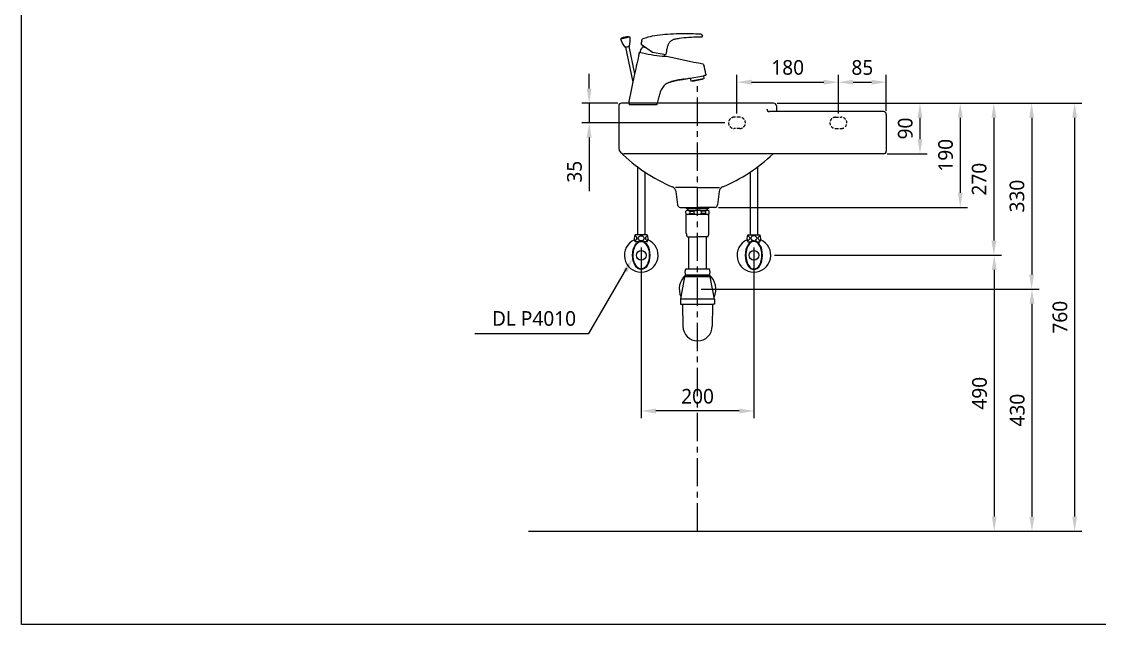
# Model space of a CAD drawing. Extents: x 7158 to 10258, y -4678 to -2578.
# Drawn here: x 7158 to 9072, y -4678 to -3608 of the extents above; entities that cross this region are included whole.
import ezdxf

# ---------------------------------------------------------------- set-up
doc = ezdxf.new("R2010")
doc.units = 0
doc.header["$LTSCALE"] = 20
doc.header["$MEASUREMENT"] = 0
doc.linetypes.add('CENTER', pattern=[2, 1.25, -0.25, 0.25, -0.25])
doc.linetypes.add('HIDDEN', pattern=[0.375, 0.25, -0.125])
doc.layers.get('0').update_dxf_attribs({"linetype": 'CONTINUOUS'})
doc.layers.get('DEFPOINTS').update_dxf_attribs({"linetype": 'CONTINUOUS'})
for name, color, linetype in [('1', 1, 'CONTINUOUS'), ('2', 2, 'HIDDEN'), ('3', 3, 'CONTINUOUS'), ('4', 4, 'CONTINUOUS'), ('5', 5, 'CONTINUOUS'), ('6', 6, 'CONTINUOUS'), ('7', 7, 'CONTINUOUS'), ('CENTER', 2, 'CENTER')]:
    doc.layers.add(name, color=color, linetype=linetype)
doc.styles.get("Standard").update_dxf_attribs({"font": 'NanumGothic.ttf'})
doc.dimstyles.get("Standard").update_dxf_attribs({"dimtxt": 2.5, "dimasz": 2, "dimexe": 2, "dimexo": 1, "dimgap": 1.5, "dimtad": 1, "dimdec": 0, "dimlfac": 10, "dimrnd": 0.5, "dimzin": 0, "dimdsep": 46, "dimtxsty": 'Standard', "dimcen": 0, "dimclrt": 2, "dimadec": 0, "dimazin": 0, "dimtfac": 1, "dimtdec": 0, "dimtmove": 0, "dimatfit": 3, "dimfxl": 1, "dimtolj": 1, "dimtzin": 0, "dimarcsym": 0})

# ---------------------------------------------------------------- blocks, each defined once
blk = doc.blocks.new('A$C510B3A89')
at = {"layer": '1', "color": 7}
blk.add_line((87.4, 0), (136.2, 0), dxfattribs=at)
at = {"layer": '7'}
for p, q in [((138.2, 121.6), (135.2, 120.7)), ((151.3, 117.3), (135.2, 120.7)), ((138.2, 121.6), (138.2, 121.6)), ((148.9, 119.3), (149, 119.3)), ((149, 119.3), (151.3, 117.3)), ((114.8, 107.8), (94.8, 93.8)), ((112.1, 102.8), (106.2, 101.8)), ((114, 113), (114.3, 111)), ((136.9, 103.5), (126.6, 54.8)), ((142.8, 102.2), (129.6, 40.1)), ((143.4, 102.4), (136.3, 103.9)), ((136.7, 103.5), (137.9, 103.3)), ((141.8, 102.4), (137.9, 103.3)), ((141.8, 102.4), (142.9, 102.2)), ((94.8, 93.8), (71.3, 89.6)), ((112.4, 91.7), (117.7, 92.7)), ((4.4, 51.6), (3.5, 46.7)), ((4.4, 45.9), (3.5, 46.7)), ((27.1, 42.5), (3.5, 46.7)), ((28, 47.4), (4.4, 51.6)), ((4.4, 45.9), (6.1, 45.6)), ((24.3, 42.4), (6.1, 45.6)), ((23.9, 42.3), (6.5, 45.4)), ((24.3, 42.4), (26.1, 42.1)), ((26.1, 42.1), (27.1, 42.5)), ((28, 47.4), (27.1, 42.5)), ((28.5, 47.3), (28, 47.4)), ((126.6, 54.8), (137.2, 3)), ((86.4, 3), (86.3, 3.5)), ((87.4, 3), (87.4, 0)), ((136.2, 3), (136.2, 0))]:
    blk.add_line(p, q, dxfattribs=at)
at = {"layer": '7', "color": 7}
for p, q in [((86.4, 3), (115.5, 3)), ((115.5, 3), (137.2, 3))]:
    blk.add_line(p, q, dxfattribs=at)
at = {"layer": '7'}
for centre, radius, start, end in [((7.8, 121.4), 1.5, 154.2972, 270.8052), ((9.3, 124.4), 1.5, 93.6966, 151.3141), ((111.8, 115.8), 1.5, 12.9441, 66.1922), ((205.1, 117.1), 70, 177.0153, 190.8327), ((133.2, 71.8), 50, 71.7204, 84.2796), ((86, 142.4), 70, 325.1673, 338.9847), ((112.2, 102.3), 0.5, 34.0977, 100), ((83.6, 83), 35, 15.8809, 34.0977), ((136.8, 104), 0.5, 190.8327, 258), ((143, 102.7), 0.5, 258, 325.1673), ((108.9, 87.5), 35, 175.6305, 182.5585), ((116.7, 91), 2, 12.5419, 57.7542), ((5.5, 70.1), 2, 103.7822, 164.229), ((2, 54), 2, 167.6446, 258.9831), ((6.6, 45.9), 0.5, 206.8699, 260), ((24, 42.8), 0.5, 260, 313.1301)]:
    blk.add_arc(centre, radius, start, end, dxfattribs=at)
for points in [[(8, 125.2), (6.4, 122.1)], [(7.8, 119.9), (12.9, 120), (30.3, 119.5), (47.5, 117.8), (55.5, 116.4)], [(112.4, 117.2), (102.3, 120.6), (86.8, 123.7), (68, 125.7), (47.4, 126.7), (26.8, 126.7), (9.2, 125.9)], [(55.5, 116.4), (57.6, 115.9), (59.6, 115), (61.5, 113.9), (63.2, 112.5), (64.7, 110.9), (66, 109.2), (67, 107.2), (67.8, 105.2)], [(114, 113), (113.6, 114.6), (113.3, 116.2)], [(67.8, 105.2), (68.6, 102.3), (70, 96.1), (71.2, 89.8), (71.3, 89.6)], [(114.8, 108.1), (114.6, 108.8), (114.5, 109.6), (114.4, 110.2), (114.4, 110.6), (114.3, 110.9), (114.3, 111)], [(5, 72.1), (69.9, 85.6)], [(69.9, 85.6), (70.2, 85.6), (70.9, 85.7), (72.3, 85.8), (112.4, 91.7)], [(3.9, 51.6), (4.1, 51.6), (4.4, 51.6)], [(38.9, 45.7), (30.1, 47.1), (28.5, 47.3)], [(56, 42.6), (52.3, 43.4), (48.2, 44.2), (43.7, 44.9), (38.9, 45.7)], [(38.9, 45.7), (45, 44.7), (51, 43.6), (56, 42.6)], [(72.5, 36), (71, 37.1), (68.6, 38.5), (66.1, 39.6), (63.5, 40.5), (61, 41.3), (58.5, 42), (56, 42.6)], [(56, 42.6), (61.1, 41.3), (65.9, 39.7), (70, 37.7), (72.5, 36)], [(73.1, 35.4), (72.5, 36)], [(72.5, 36), (73.1, 35.4)], [(73.1, 35.4), (76.1, 32.2), (78.5, 28.4), (80.4, 24.4), (81.9, 20.3), (83.2, 16.1), (84.4, 11.9), (85.4, 7.7), (86.3, 3.5)]]:
    blk.add_spline(points, degree=3, dxfattribs=at)
for points in [[(114.8, 107.8), (114.8, 107.9), (114.8, 108), (114.8, 108.1)], [(118.6, 91.4), (121.3, 79.2), (123.9, 67), (126.6, 54.8)], [(0, 54.5), (1.2, 59.9), (2.4, 65.3), (3.6, 70.7)]]:
    blk.add_open_spline(points, degree=3, dxfattribs=at)
blk.add_open_spline([(1.6, 52.1), (1.9, 52), (2.7, 51.8), (3.5, 51.7), (3.9, 51.6)], degree=3, knots=[0.173317, 0.173317, 0.173317, 0.173317, 1.25795, 2.514058, 2.514058, 2.514058, 2.514058], dxfattribs=at)
blk = doc.blocks.new('*D47')
at = {"layer": '1', "color": 3, "lineweight": -2, "transparency": 16777216}
for p, q in [((8622, -3752.5), (9040.8, -3752.5)), ((9027.8, -3778.5), (9027.8, -4486.5)), ((8429.9, -4512.5), (9040.8, -4512.5))]:
    blk.add_line(p, q, dxfattribs=at)
at = {"layer": '1', "color": 3, "transparency": 16777216}
for points in [[(9023.5, -3778.5), (9032.1, -3778.5), (9027.8, -3752.5)], [(9023.5, -4486.5), (9032.1, -4486.5), (9027.8, -4512.5)]]:
    blk.add_solid(points, dxfattribs=at)
at = {"layer": 'DEFPOINTS', "color": 0, "transparency": 16777216}
for p in [(8615.5, -3752.5), (8423.4, -4512.5, -45.1), (9027.8, -4512.5)]:
    blk.add_point(p, dxfattribs=at)
at = {"layer": '1', "color": 2, "transparency": 16777216, "insert": (9001.8, -4132.5), "char_height": 26, "attachment_point": 5, "rotation": 90}
blk.add_mtext('\\A1;760', dxfattribs=at)
blk = doc.blocks.new('*D49')
at = {"layer": '1', "color": 3, "lineweight": -2, "transparency": 16777216}
for p, q in [((8258.4, -4009), (8258.4, -4312)), ((8458.4, -4009), (8458.4, -4312)), ((8432.4, -4299), (8284.4, -4299))]:
    blk.add_line(p, q, dxfattribs=at)
at = {"layer": '1', "color": 3, "transparency": 16777216}
for points in [[(8284.4, -4294.7), (8284.4, -4303.4), (8258.4, -4299)], [(8432.4, -4294.7), (8432.4, -4303.4), (8458.4, -4299)]]:
    blk.add_solid(points, dxfattribs=at)
at = {"layer": 'DEFPOINTS', "color": 0, "transparency": 16777216}
for p in [(8258.4, -4002.5), (8458.4, -4002.5), (8258.4, -4299)]:
    blk.add_point(p, dxfattribs=at)
at = {"layer": '1', "color": 2, "transparency": 16777216, "insert": (8358.4, -4273), "char_height": 26, "attachment_point": 5}
blk.add_mtext('\\A1;200', dxfattribs=at)
blk = doc.blocks.new('*D53')
at = {"layer": '1', "color": 3, "lineweight": -2, "transparency": 16777216}
for p, q in [((8166, -3726.5), (8166, -3700.5)), ((8216.9, -3752.5), (8153, -3752.5)), ((8166, -3752.5), (8166, -3787.5)), ((8406.9, -3787.5), (8153, -3787.5)), ((8166, -3813.5), (8166, -3908.9))]:
    blk.add_line(p, q, dxfattribs=at)
at = {"layer": '1', "color": 3, "transparency": 16777216}
for points in [[(8161.6, -3726.5), (8170.3, -3726.5), (8166, -3752.5)], [(8161.6, -3813.5), (8170.3, -3813.5), (8166, -3787.5)]]:
    blk.add_solid(points, dxfattribs=at)
at = {"layer": 'DEFPOINTS', "color": 0, "transparency": 16777216}
for p in [(8223.4, -3752.5), (8166, -3787.5), (8413.4, -3787.5)]:
    blk.add_point(p, dxfattribs=at)
at = {"layer": '1', "color": 2, "transparency": 16777216, "insert": (8140, -3874.2), "char_height": 26, "attachment_point": 5, "rotation": 90}
blk.add_mtext('\\A1;35', dxfattribs=at)
blk = doc.blocks.new('*D54')
at = {"layer": '1', "color": 3, "lineweight": -2, "transparency": 16777216}
for p, q in [((8428.4, -3771), (8428.4, -3702.2)), ((8608.4, -3771), (8608.4, -3702.2)), ((8454.4, -3715.2), (8582.4, -3715.2))]:
    blk.add_line(p, q, dxfattribs=at)
at = {"layer": '1', "color": 3, "transparency": 16777216}
for points in [[(8454.4, -3710.9), (8454.4, -3719.5), (8428.4, -3715.2)], [(8582.4, -3710.9), (8582.4, -3719.5), (8608.4, -3715.2)]]:
    blk.add_solid(points, dxfattribs=at)
at = {"layer": 'DEFPOINTS', "color": 0, "transparency": 16777216}
for p in [(8608.4, -3715.2), (8428.4, -3777.5), (8608.4, -3777.5)]:
    blk.add_point(p, dxfattribs=at)
at = {"layer": '1', "color": 2, "transparency": 16777216, "insert": (8518.4, -3689.2), "char_height": 26, "attachment_point": 5}
blk.add_mtext('\\A1;180', dxfattribs=at)
blk = doc.blocks.new('*D55')
at = {"layer": '1', "color": 3, "lineweight": -2, "transparency": 16777216}
for p, q in [((8608.4, -3771), (8608.4, -3702.3)), ((8693.4, -3766), (8693.4, -3702.3)), ((8634.4, -3715.3), (8667.4, -3715.3))]:
    blk.add_line(p, q, dxfattribs=at)
at = {"layer": '1', "color": 3, "transparency": 16777216}
for points in [[(8634.4, -3711), (8634.4, -3719.6), (8608.4, -3715.3)], [(8667.4, -3711), (8667.4, -3719.6), (8693.4, -3715.3)]]:
    blk.add_solid(points, dxfattribs=at)
at = {"layer": 'DEFPOINTS', "color": 0, "transparency": 16777216}
for p in [(8693.4, -3715.3), (8608.4, -3777.5), (8693.4, -3772.5)]:
    blk.add_point(p, dxfattribs=at)
at = {"layer": '1', "color": 2, "transparency": 16777216, "insert": (8650.9, -3689.3), "char_height": 26, "attachment_point": 5}
blk.add_mtext('\\A1;85', dxfattribs=at)
blk = doc.blocks.new('*D56')
at = {"layer": '1', "color": 3, "lineweight": -2, "transparency": 16777216}
for p, q in [((8499.9, -3752.5), (8766.2, -3752.5)), ((8753.2, -3778.5), (8753.2, -3816.5)), ((8694.9, -3842.5), (8766.2, -3842.5))]:
    blk.add_line(p, q, dxfattribs=at)
at = {"layer": '1', "color": 3, "transparency": 16777216}
for points in [[(8748.9, -3778.5), (8757.5, -3778.5), (8753.2, -3752.5)], [(8748.9, -3816.5), (8757.5, -3816.5), (8753.2, -3842.5)]]:
    blk.add_solid(points, dxfattribs=at)
at = {"layer": 'DEFPOINTS', "color": 0, "transparency": 16777216}
for p in [(8493.4, -3752.5), (8688.4, -3842.5), (8753.2, -3842.5)]:
    blk.add_point(p, dxfattribs=at)
at = {"layer": '1', "color": 2, "transparency": 16777216, "insert": (8727.2, -3797.5), "char_height": 26, "attachment_point": 5, "rotation": 90}
blk.add_mtext('\\A1;90', dxfattribs=at)
blk = doc.blocks.new('*D57')
at = {"layer": '1', "color": 3, "lineweight": -2, "transparency": 16777216}
for p, q in [((8499.9, -3752.5), (8837.7, -3752.5)), ((8824.7, -3778.5), (8824.7, -3911.5)), ((8395.5, -3937.5), (8837.7, -3937.5))]:
    blk.add_line(p, q, dxfattribs=at)
at = {"layer": '1', "color": 3, "transparency": 16777216}
for points in [[(8820.4, -3778.5), (8829.1, -3778.5), (8824.7, -3752.5)], [(8820.4, -3911.5), (8829.1, -3911.5), (8824.7, -3937.5)]]:
    blk.add_solid(points, dxfattribs=at)
at = {"layer": 'DEFPOINTS', "color": 0, "transparency": 16777216}
for p in [(8493.4, -3752.5), (8389, -3937.5), (8824.7, -3937.5)]:
    blk.add_point(p, dxfattribs=at)
at = {"layer": '1', "color": 2, "transparency": 16777216, "insert": (8798.7, -3845), "char_height": 26, "attachment_point": 5, "rotation": 90}
blk.add_mtext('\\A1;190', dxfattribs=at)
blk = doc.blocks.new('*D58')
at = {"layer": '1', "color": 3, "lineweight": -2, "transparency": 16777216}
for p, q in [((8499.9, -3752.5), (8897.4, -3752.5)), ((8884.4, -3778.5), (8884.4, -3996.5)), ((8494.9, -4022.5), (8897.4, -4022.5))]:
    blk.add_line(p, q, dxfattribs=at)
at = {"layer": '1', "color": 3, "transparency": 16777216}
for points in [[(8880.1, -3778.5), (8888.8, -3778.5), (8884.4, -3752.5)], [(8880.1, -3996.5), (8888.8, -3996.5), (8884.4, -4022.5)]]:
    blk.add_solid(points, dxfattribs=at)
at = {"layer": 'DEFPOINTS', "color": 0, "transparency": 16777216}
for p in [(8493.4, -3752.5), (8488.4, -4022.5), (8884.4, -4022.5)]:
    blk.add_point(p, dxfattribs=at)
at = {"layer": '1', "color": 2, "transparency": 16777216, "insert": (8858.4, -3887.5), "char_height": 26, "attachment_point": 5, "rotation": 90}
blk.add_mtext('\\A1;270', dxfattribs=at)
blk = doc.blocks.new('*D59')
at = {"layer": '1', "color": 3, "lineweight": -2, "transparency": 16777216}
for p, q in [((8499.9, -3752.5), (8964.5, -3752.5)), ((8951.5, -3778.5), (8951.5, -4056.5)), ((8364.9, -4082.5), (8964.5, -4082.5))]:
    blk.add_line(p, q, dxfattribs=at)
at = {"layer": '1', "color": 3, "transparency": 16777216}
for points in [[(8947.1, -3778.5), (8955.8, -3778.5), (8951.5, -3752.5)], [(8947.1, -4056.5), (8955.8, -4056.5), (8951.5, -4082.5)]]:
    blk.add_solid(points, dxfattribs=at)
at = {"layer": 'DEFPOINTS', "color": 0, "transparency": 16777216}
for p in [(8493.4, -3752.5), (8358.4, -4082.5), (8951.5, -4082.5)]:
    blk.add_point(p, dxfattribs=at)
at = {"layer": '1', "color": 2, "transparency": 16777216, "insert": (8925.5, -3917.5), "char_height": 26, "attachment_point": 5, "rotation": 90}
blk.add_mtext('\\A1;330', dxfattribs=at)
blk = doc.blocks.new('*D60')
at = {"layer": '1', "color": 3, "lineweight": -2, "transparency": 16777216}
for p, q in [((8494.9, -4022.5), (8898, -4022.5)), ((8885, -4048.5), (8885, -4486.5)), ((8429.9, -4512.5), (8898, -4512.5))]:
    blk.add_line(p, q, dxfattribs=at)
at = {"layer": '1', "color": 3, "transparency": 16777216}
for points in [[(8880.7, -4048.5), (8889.3, -4048.5), (8885, -4022.5)], [(8880.7, -4486.5), (8889.3, -4486.5), (8885, -4512.5)]]:
    blk.add_solid(points, dxfattribs=at)
at = {"layer": 'DEFPOINTS', "color": 0, "transparency": 16777216}
for p in [(8488.4, -4022.5), (8423.4, -4512.5, -45.1), (8885, -4512.5)]:
    blk.add_point(p, dxfattribs=at)
at = {"layer": '1', "color": 2, "transparency": 16777216, "insert": (8859, -4267.5), "char_height": 26, "attachment_point": 5, "rotation": 90}
blk.add_mtext('\\A1;490', dxfattribs=at)
blk = doc.blocks.new('*D61')
at = {"layer": '1', "color": 3, "lineweight": -2, "transparency": 16777216}
for p, q in [((8364.9, -4082.5), (8965, -4082.5)), ((8952, -4108.5), (8952, -4486.5)), ((8429.9, -4512.5), (8965, -4512.5))]:
    blk.add_line(p, q, dxfattribs=at)
at = {"layer": '1', "color": 3, "transparency": 16777216}
for points in [[(8947.7, -4108.5), (8956.3, -4108.5), (8952, -4082.5)], [(8947.7, -4486.5), (8956.3, -4486.5), (8952, -4512.5)]]:
    blk.add_solid(points, dxfattribs=at)
at = {"layer": 'DEFPOINTS', "color": 0, "transparency": 16777216}
for p in [(8358.4, -4082.5), (8423.4, -4512.5, -45.1), (8952, -4512.5)]:
    blk.add_point(p, dxfattribs=at)
at = {"layer": '1', "color": 2, "transparency": 16777216, "insert": (8926, -4297.5), "char_height": 26, "attachment_point": 5, "rotation": 90}
blk.add_mtext('\\A1;430', dxfattribs=at)

msp = doc.modelspace()

# ---------------------------------------------------------------- linework, layer by layer
at = {"color": 4}
for p, q in [((8337.4, -4046.6), (8358.4, -4046.6)), ((8358.4, -4046.6), (8379.4, -4046.6)), ((8328.5, -4100), (8335.9, -4061)), ((8335.4, -4063.4), (8335.9, -4061)), ((8339.3, -4059), (8335.9, -4061)), ((8380.9, -4061), (8335.9, -4061)), ((8379.4, -4058.1), (8337.4, -4058.1)), ((8339.3, -4059), (8339.3, -4058.1)), ((8377.5, -4059), (8339.3, -4059)), ((8377.5, -4059), (8377.5, -4058.1)), ((8377.5, -4059), (8380.9, -4061)), ((8388.4, -4100.5), (8380.9, -4061)), ((8328.4, -4100), (8328.4, -4109.5)), ((8328.4, -4100), (8388.3, -4100)), ((8328.4, -4109.5), (8330.8, -4109.5)), ((8330.8, -4109.5), (8386.4, -4109.5)), ((8331.9, -4111.3), (8332.4, -4148.6)), ((8384.9, -4111.5), (8384.4, -4148.6)), ((8388.4, -4109.5), (8386.4, -4109.5)), ((8388.4, -4100.5), (8388.4, -4109.5))]:
    msp.add_line(p, q, dxfattribs=at)
for centre, radius, start, end in [((8350, -4052.4), 13.9, 155.4705, 204.5295), ((8366.8, -4052.4), 13.9, 335.4705, 24.5295), ((8329.9, -4111.3), 2, 0, 64.1581), ((8386.9, -4111.5), 2, 104.4775, 180), ((8358.4, -4148.6), 26, 180, 0)]:
    msp.add_arc(centre, radius, start, end, dxfattribs=at)
at = {"layer": '1', "color": 3}
for p, q in [((8165.2, -4161.5), (8233, -4045.6)), ((7962.8, -4161.5), (8165.2, -4161.5))]:
    msp.add_line(p, q, dxfattribs=at)
at = {"layer": '1'}
msp.add_line((8058.4, -4512.5), (8658.4, -4512.5), dxfattribs=at)
at = {"layer": '1', "color": 3}
msp.add_solid([(8226.3, -4048.6), (8233.7, -4053), (8243.1, -4028.3)], dxfattribs=at)
at = {"layer": '2'}
for p, q in [((8433.4, -3777.5), (8423.4, -3777.5)), ((8603.4, -3777.5), (8613.4, -3777.5)), ((8433.4, -3797.5), (8423.4, -3797.5)), ((8603.4, -3797.5), (8613.4, -3797.5))]:
    msp.add_line(p, q, dxfattribs=at)
for centre, start, end in [((8423.4, -3787.5), 90, 270), ((8433.4, -3787.5), 270, 90), ((8603.4, -3787.5), 90, 270), ((8613.4, -3787.5), 270, 90)]:
    msp.add_arc(centre, 10, start, end, dxfattribs=at)
at = {"layer": '3', "color": 0}
for p, q in [((8218.4, -3757.5), (8218.4, -3832.5)), ((8493.4, -3752.5), (8223.4, -3752.5)), ((8688.4, -3767.5), (8486.3, -3767.5)), ((8498.4, -3757.5), (8498.4, -3767.5)), ((8693.4, -3772.5), (8693.4, -3837.5)), ((8688.4, -3842.5), (8228.4, -3842.5)), ((8358.4, -3902.4), (8319.3, -3902.4)), ((8358.4, -3902.4), (8397.5, -3902.4)), ((8320.1, -3909.3), (8322.9, -3933.1)), ((8396.7, -3909.3), (8393.9, -3933.1)), ((8327.8, -3937.5), (8358.4, -3937.5)), ((8389, -3937.5), (8358.4, -3937.5))]:
    msp.add_line(p, q, dxfattribs=at)
at = {"layer": '3'}
for p, q in [((8338.2, -3937.5), (8338.2, -3938.9)), ((8339.2, -3939.5), (8338.2, -3938.9)), ((8339.2, -3939.5), (8340.6, -3939.5)), ((8340.6, -3939.5), (8358.4, -3939.5)), ((8340.9, -3942.9), (8340.9, -3939.5)), ((8345, -3938.9), (8345, -3937.5)), ((8345, -3938.9), (8352.4, -3938.9)), ((8352.4, -3938.9), (8352.4, -3937.5)), ((8376.2, -3939.5), (8358.4, -3939.5)), ((8364.4, -3938.9), (8364.4, -3937.5)), ((8371.8, -3938.9), (8364.4, -3938.9)), ((8371.8, -3938.9), (8371.8, -3937.5)), ((8375.9, -3942.9), (8375.9, -3939.5)), ((8377.6, -3939.5), (8376.2, -3939.5)), ((8377.6, -3939.5), (8378.6, -3938.9)), ((8378.6, -3937.5), (8378.6, -3938.9)), ((8337.7, -3948.5), (8337.7, -3944.4)), ((8338.4, -3983.5), (8338.4, -3950.9)), ((8358.4, -3949.9), (8339.4, -3949.9)), ((8341, -3942.9), (8358.2, -3942.9)), ((8344.4, -3944.4), (8351.8, -3944.4)), ((8344.4, -3944.4), (8344.4, -3948.5)), ((8344.4, -3948.5), (8351.8, -3948.5)), ((8351.8, -3944.4), (8351.8, -3948.5)), ((8375.8, -3949.9), (8358.4, -3949.9)), ((8375.8, -3942.9), (8358.6, -3942.9)), ((8365, -3944.4), (8365, -3948.5)), ((8372.4, -3944.4), (8365, -3944.4)), ((8372.4, -3948.5), (8365, -3948.5)), ((8372.4, -3944.4), (8372.4, -3948.5)), ((8375.2, -3949.9), (8375.8, -3949.9)), ((8375.8, -3949.9), (8376.2, -3949.9)), ((8377.4, -3949.9), (8375.9, -3949.9)), ((8378.4, -3983.5), (8378.4, -3950.9)), ((8378.4, -3956.3), (8378.4, -3950.9)), ((8379.1, -3948.5), (8379.1, -3944.4)), ((8340.4, -3989.9), (8358.4, -3989.9)), ((8342.5, -3989.9), (8342.5, -4046.6)), ((8376.4, -3989.9), (8358.4, -3989.9)), ((8374.3, -4046.6), (8374.3, -3989.9))]:
    msp.add_line(p, q, dxfattribs=at)
at = {"layer": '3', "color": 0}
for centre, radius, start, end in [((8223.4, -3757.5), 5, 90, 180), ((8486.3, -3762.5), 5, 180, 270), ((8493.4, -3757.5), 5, 0, 90), ((8688.4, -3772.5), 5, 0, 90), ((8228.4, -3832.5), 10, 180, 270), ((8430.9, -3624.9), 300, 225.7197, 247.0841), ((8285.9, -3624.9), 300, 292.9159, 313.4977), ((8688.4, -3837.5), 5, 270, 0), ((8310.2, -3910.4), 10, 6.6755, 67.0841), ((8406.6, -3910.4), 10, 112.9159, 173.3245), ((8327.8, -3932.5), 5, 186.6755, 270), ((8389, -3932.5), 5, 270, 353.3245)]:
    msp.add_arc(centre, radius, start, end, dxfattribs=at)
at = {"layer": '3'}
for centre, radius, start, end in [((8341.6, -3929.3), 10.2, 250.5679, 289.4321), ((8358.2, -3910.1), 29.5, 258.5956, 270.3737), ((8358.6, -3910.1), 29.5, 269.6263, 281.4044), ((8375.2, -3929.3), 10.2, 250.5679, 289.4321), ((8341, -3947.6), 4.7, 43.9409, 136.0591), ((8341, -3945.2), 4.7, 223.9409, 316.0591), ((8339.4, -3950.9), 1, 90, 180), ((8357.9, -3956.5), 13.6, 89.0643, 116.6472), ((8357.9, -3936.3), 13.6, 243.3528, 270.9357), ((8358.9, -3956.5), 13.6, 63.3528, 90.9357), ((8358.9, -3936.3), 13.6, 269.0643, 296.6472), ((8375.8, -3947.6), 4.7, 43.9409, 136.0591), ((8375.8, -3945.2), 4.7, 223.9409, 316.0591), ((8377.4, -3950.9), 1, 0, 90), ((8351.4, -3983), 13, 182.42, 212.3), ((8365.4, -3983), 13, 327.7, 357.58)]:
    msp.add_arc(centre, radius, start, end, dxfattribs=at)
at = {"layer": '4'}
for start, end in [(130.5508, 205.7777), (334.2223, 49.4492)]:
    msp.add_arc((8358.4, -4082.5), 32.5, start, end, dxfattribs=at)
at = {"layer": '5'}
msp.add_lwpolyline([(7158.4, -2577.9), (10258.4, -2577.9), (10258.4, -4677.9), (7158.4, -4677.9)], close=True, dxfattribs=at)
at = {"layer": '6'}
for p, q in [((8252, -3865.8), (8252, -3986.5)), ((8264.7, -3874.7), (8264.7, -3986.5)), ((8452, -3874.7), (8452, -3986.5)), ((8464.7, -3865.8), (8464.7, -3986.5)), ((8264.7, -3986.5), (8247.9, -3986.5)), ((8253.3, -3998.5), (8247.9, -3998.5)), ((8268.9, -3998.5), (8263.5, -3998.5)), ((8268.9, -3986.5), (8264.7, -3986.5)), ((8447.9, -3986.5), (8452, -3986.5)), ((8447.9, -3998.5), (8453.3, -3998.5)), ((8452, -3986.5), (8468.9, -3986.5)), ((8463.5, -3998.5), (8468.9, -3998.5))]:
    msp.add_line(p, q, dxfattribs=at)
for centre in [(8258.4, -4022.5), (8458.4, -4022.5)]:
    msp.add_circle(centre, 8.62, dxfattribs=at)
for centre, radius, start, end in [((8258.4, -4022.5), 30, 113.9173, 66.0827), ((8255.9, -3992.5), 10, 143.1301, 216.8699), ((8260.9, -3992.5), 10, 323.1301, 36.8699), ((8458.4, -4022.5), 30, 113.9173, 66.0827), ((8455.9, -3992.5), 10, 143.1301, 216.8699), ((8460.9, -3992.5), 10, 323.1301, 36.8699)]:
    msp.add_arc(centre, radius, start, end, dxfattribs=at)
for centre, major_axis, ratio in [((8258.4, -4022.5), (0, 25.5), 0.596529), ((8258.4, -3992.3), (5.23, 0), 0.866391)]:
    msp.add_ellipse(centre, major_axis=major_axis, ratio=ratio, dxfattribs=at)
for centre, major_axis, start_param, end_param in [((8245.6, -3992.3), (-5.23, 0), 1.800504, 4.443058), ((8271.1, -3992.3), (5.23, 0), 1.824119, 4.49897)]:
    msp.add_ellipse(centre, major_axis=major_axis, ratio=0.866391, start_param=start_param, end_param=end_param, dxfattribs=at)
at = {"layer": '6', "extrusion": (0, 0, -1)}
for centre, major_axis, ratio in [((8458.4, -4022.5), (0, 25.5), 0.596529), ((8458.4, -3992.3), (-5.23, 0), 0.866391)]:
    msp.add_ellipse(centre, major_axis=major_axis, ratio=ratio, dxfattribs=at)
for centre, major_axis, start_param, end_param in [((8445.7, -3992.3), (-5.23, 0), 1.824119, 4.49897), ((8471.2, -3992.3), (5.23, 0), 1.800504, 4.443058)]:
    msp.add_ellipse(centre, major_axis=major_axis, ratio=0.866391, start_param=start_param, end_param=end_param, dxfattribs=at)
at = {"layer": '6'}
for points in [[(8258.4, -3998), (8256.3, -3998), (8254.2, -3998.8), (8250.3, -4002.1), (8248.6, -4004.5), (8245.8, -4010.5), (8244.9, -4014.1), (8244, -4021.6), (8244.1, -4025.6), (8245.4, -4032.9), (8246.5, -4036.3), (8249.5, -4041.9), (8251.4, -4044.1), (8255.4, -4046.7), (8257.5, -4047.2), (8261.6, -4046.6), (8263.7, -4045.5), (8267.5, -4041.7), (8269.1, -4039), (8271.5, -4032.6), (8272.3, -4028.8), (8272.8, -4021.2), (8272.5, -4017.3), (8270.9, -4010.2), (8269.6, -4007), (8266.3, -4001.8), (8264.3, -4000), (8261, -3998.3), (8259.7, -3998), (8258.4, -3998)], [(8458.4, -3998), (8460.5, -3998), (8462.6, -3998.8), (8466.5, -4002.1), (8468.2, -4004.5), (8471, -4010.5), (8471.9, -4014.1), (8472.8, -4021.6), (8472.7, -4025.6), (8471.4, -4032.9), (8470.3, -4036.3), (8467.3, -4041.9), (8465.4, -4044.1), (8461.4, -4046.7), (8459.3, -4047.2), (8455.2, -4046.6), (8453.1, -4045.5), (8449.3, -4041.7), (8447.7, -4039), (8445.3, -4032.6), (8444.5, -4028.8), (8444, -4021.2), (8444.3, -4017.3), (8445.9, -4010.2), (8447.2, -4007), (8450.5, -4001.8), (8452.5, -4000), (8455.8, -3998.3), (8457.1, -3998), (8458.4, -3998)]]:
    msp.add_open_spline(points, degree=3, knots=[0, 0, 0, 0, 0.46111, 0.46111, 0.922219, 0.922219, 1.383329, 1.383329, 1.844439, 1.844439, 2.305549, 2.305549, 2.766658, 2.766658, 3.227768, 3.227768, 3.688878, 3.688878, 4.149988, 4.149988, 4.611097, 4.611097, 5.072207, 5.072207, 5.533317, 5.533317, 5.994427, 5.994427, 6.283185, 6.283185, 6.283185, 6.283185], dxfattribs=at)
at = {"layer": 'CENTER', "color": 2, "linetype": 'CENTER', "ltscale": 2}
msp.add_line((8358.4, -4512.5), (8358.4, -3712.6), dxfattribs=at)

# ---------------------------------------------------------------- block references
at = {"layer": '1', "xscale": -1}
msp.add_blockref('A$C510B3A89', (8373.3, -3755.5), dxfattribs=at)

# ---------------------------------------------------------------- texts
at = {"layer": '1', "color": 2, "insert": (8068.1, -4134.9), "char_height": 26, "attachment_point": 5}
msp.add_mtext('DL P4010', dxfattribs=at)

# ---------------------------------------------------------------- dimensions: what is measured, and where the dimension line sits
at = {"layer": '1'}
for base, p1, p2, override, picture, middle in [((8608.4, -3715.2), (8428.4, -3777.5), (8608.4, -3777.5), {"dimscale": 1.3, "dimtxt": 20, "dimasz": 20, "dimexe": 10, "dimexo": 5, "dimgap": 10, "dimlfac": 1, "dimzin": 8, "dimclrd": 3, "dimclre": 3, "dimfxl": 1.25, "dimarcsym": 1}, '*D54', (8518.4, -3689.2)), ((8693.4, -3715.3), (8608.4, -3777.5), (8693.4, -3772.5), {"dimscale": 1.3, "dimtxt": 20, "dimasz": 20, "dimexe": 10, "dimexo": 5, "dimgap": 10, "dimlfac": 1, "dimzin": 8, "dimclrd": 3, "dimclre": 3, "dimfxl": 1.25, "dimarcsym": 1}, '*D55', (8650.9, -3689.3)), ((8258.4, -4299), (8458.4, -4002.5), (8258.4, -4002.5), {"dimscale": 1.3, "dimtxt": 20, "dimasz": 20, "dimexe": 10, "dimexo": 5, "dimgap": 10, "dimlfac": 1, "dimzin": 8, "dimclrd": 3, "dimclre": 3}, '*D49', (8358.4, -4273))]:
    dim = msp.add_linear_dim(base=base, p1=p1, p2=p2, dimstyle='Standard', override=override, dxfattribs=at)
    dim.commit()
    dim.dimension.update_dxf_attribs({"geometry": picture, "text_midpoint": middle})
for base, p1, p2, picture, middle in [((8166, -3787.5), (8223.4, -3752.5), (8413.4, -3787.5), '*D53', (8140, -3874.2)), ((8951.5, -4082.5), (8493.4, -3752.5), (8358.4, -4082.5), '*D59', (8925.5, -3917.5)), ((9027.8, -4512.5), (8615.5, -3752.5), (8423.4, -4512.5, -45.1), '*D47', (9001.8, -4132.5)), ((8884.4, -4022.5), (8493.4, -3752.5), (8488.4, -4022.5), '*D58', (8858.4, -3887.5)), ((8753.2, -3842.5), (8493.4, -3752.5), (8688.4, -3842.5), '*D56', (8727.2, -3797.5)), ((8885, -4512.5), (8488.4, -4022.5), (8423.4, -4512.5, -45.1), '*D60', (8859, -4267.5)), ((8952, -4512.5), (8358.4, -4082.5), (8423.4, -4512.5, -45.1), '*D61', (8926, -4297.5))]:
    dim = msp.add_linear_dim(base=base, p1=p1, p2=p2, angle=90, dimstyle='Standard', override={"dimscale": 1.3, "dimtxt": 20, "dimasz": 20, "dimexe": 10, "dimexo": 5, "dimgap": 10, "dimlfac": 1, "dimzin": 8, "dimclrd": 3, "dimclre": 3, "dimfxl": 1.25, "dimarcsym": 1}, dxfattribs=at)
    dim.commit()
    dim.dimension.update_dxf_attribs({"geometry": picture, "text_midpoint": middle})
dim = msp.add_linear_dim(base=(8824.7, -3937.5), p1=(8493.4, -3752.5), p2=(8389, -3937.5), angle=90, text='190', dimstyle='Standard', override={"dimscale": 1.3, "dimtxt": 20, "dimasz": 20, "dimexe": 10, "dimexo": 5, "dimgap": 10, "dimlfac": 1, "dimzin": 8, "dimclrd": 3, "dimclre": 3, "dimfxl": 1.25, "dimarcsym": 1}, dxfattribs=at)
dim.commit()
dim.dimension.update_dxf_attribs({"geometry": '*D57', "text_midpoint": (8798.7, -3845)})

doc.saveas('drawing.dxf')
